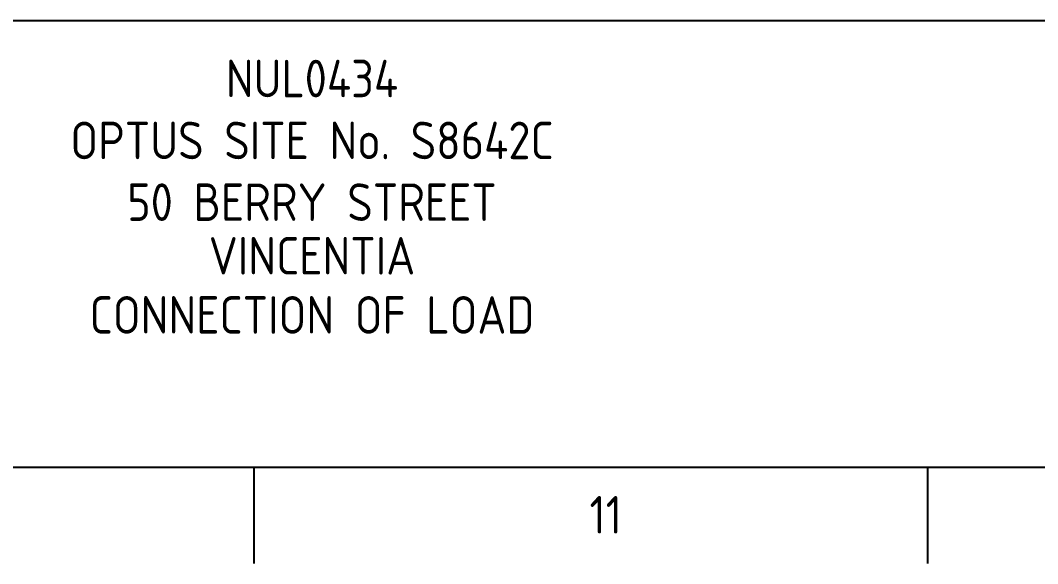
# Paper-space layout 'Sheet(2)' of a CAD drawing. Header units: metres, sheet in millimetres. Extents: x -29 to 809, y -5 to 581.
# Drawn here: x 619.4 to 714.2, y -5.4 to 45.2 of the extents above; entities that cross this region are included whole.
import ezdxf
from ezdxf.enums import TextEntityAlignment as Align

# ---------------------------------------------------------------- set-up
doc = ezdxf.new("R2010")
doc.units = ezdxf.units.M
doc.layers.get('0').update_dxf_attribs({"color": 6})
doc.layers.add('Notes', color=7, linetype='Continuous')
doc.layers.add('SupportsUG_SP_EXT', color=7, linetype='Continuous')
doc.styles.add('iecISOCP', font='isocp.shx')
doc.styles.get("Standard").update_dxf_attribs({"font": 'arial.ttf'})

# ---------------------------------------------------------------- blocks, each defined once
blk = doc.blocks.new('A1_FRAME_TITLE')
at = {"layer": 'Notes', "linetype": 'Continuous'}
for p, q in [((678.719, 5.973), (678.719, -3.027)), ((744.228, 5.973), (744.228, -3.027))]:
    blk.add_line(p, q, dxfattribs=at)
at = {"layer": 'Notes', "color": 7, "flags": 128}
for points in [[(123.797, 47.618), (844.882, 47.618)], [(-11.549, 5.973), (844.882, 5.973)]]:
    blk.add_lwpolyline(points, dxfattribs=at)
blk.add_attdef('DRAFT_NUM', (9.354, 23.294), '', height=2.5, rotation=90)
at = {"layer": 'Notes', "color": 7, "style": 'iecISOCP'}
blk.add_text('11', height=3.5, dxfattribs=at).set_placement((711.362, -0.22))
at = {"layer": 'Notes', "color": 7, "style": 'iecISOCP', "flags": 8}
blk.add_attdef('VERSION_NO', text='', height=2.5, rotation=90, dxfattribs=at).set_placement((302.037, 43.812), align=Align.MIDDLE_CENTER)
at = {"layer": 'Notes', "color": 7, "style": 'iecISOCP'}
for tag, p in [('CAP_NO', (513.188, 43.457)), ('IE_NUM', (513.05, 37.81)), ('REF_No_1', (335.241, 32.31)), ('REF_1', (362.523, 32.31)), ('GEN_WO', (441.708, 31.763)), ('HV_SWITCH', (513.463, 32.163)), ('REF_No_2', (335.241, 26.31)), ('REF_2', (362.523, 26.31)), ('OH_WO', (441.708, 25.812)), ('UBD_REF', (513.05, 25.828)), ('REF_No_3', (335.241, 20.31)), ('REF_3', (362.523, 20.31)), ('UG_WO', (441.708, 20.052)), ('GIS_MAP_No', (513.05, 20.043)), ('REF_No_4', (335.241, 14.31)), ('REF_4', (362.523, 14.31)), ('SUB_WO', (441.708, 13.812)), ('HV_OP_DIAG', (513.326, 14.199)), ('LGA', (512.945, 7.777))]:
    blk.add_attdef(tag, p, '', height=2.5, dxfattribs=at)
at = {"layer": 'Notes', "style": 'iecISOCP'}
for tag, p in [('T1', (684.374, 39.465)), ('T2', (684.374, 34.346)), ('T3', (684.374, 28.92)), ('T4', (684.374, 23.657)), ('T5', (684.374, 18.231)), ('T6', (684.374, 12.969))]:
    blk.add_attdef(tag, text='', height=3.5, dxfattribs=at).set_placement(p, align=Align.CENTER)
at = {"layer": 'Notes', "color": 7, "style": 'iecISOCP'}
for tag, p in [('scale', (567.756, 33.269)), ('DRAWN', (567.756, 24.931)), ('DATE', (567.756, 16.88)), ('DESIGN', (605.617, 9.155)), ('CHD', (567.756, 8.372))]:
    blk.add_attdef(tag, text='', height=2.5, dxfattribs=at).set_placement(p, align=Align.CENTER)
at = {"layer": 'Notes', "color": 4, "style": 'iecISOCP'}
blk.add_attdef('NUM', text='', height=7, dxfattribs=at).set_placement((812.882, 20.118), align=Align.MIDDLE_CENTER)
at = {"layer": 'Notes', "color": 1, "style": 'iecISOCP'}
blk.add_attdef('REV', text='', height=5, dxfattribs=at).set_placement((840.569, 17.095), align=Align.CENTER)
at = {"layer": 'Notes', "color": 7, "style": 'iecISOCP'}
for tag, p in [('NS', (811.227, 8.119)), ('SHTS', (825.927, 8.119))]:
    blk.add_attdef(tag, text='', height=2.5, dxfattribs=at).set_placement(p, align=Align.MIDDLE)
at = {"layer": 'Notes', "style": 'iecISOCP'}
blk.add_attdef('ExportID', (-11.467, 2.39), '', height=2.5, dxfattribs=at)
at = {"layer": 'Notes', "style": 'iecISOCP', "flags": 1}
for tag, p in [('ProjectType', (-6.374, -26.797)), ('ProjectNumber', (3.011, -26.818)), ('DrawingNumber', (14.965, -26.803)), ('ProjectDescription', (27.015, -26.825)), ('ExportDate', (39.735, -26.789)), ('ExportUserName', (48.606, -26.8)), ('DesignerCompanyName', (60.935, -26.793)), ('ExportAreaOfInterest', (76.551, -26.813)), ('GIS_SUCCESS', (91.448, -26.78)), ('CAD_SUCCESS', (101.24, -26.783)), ('DEPOTCODE', (111.557, -26.877)), ('ExportCategories', (119.534, -26.797)), ('Comments', (133.836, -26.883))]:
    blk.add_attdef(tag, p, '', height=1, dxfattribs=at)

psp = doc.layouts.new('Sheet(2)')

# ---------------------------------------------------------------- block references
at = {"layer": 'SupportsUG_SP_EXT'}
ref = psp.add_blockref('A1_FRAME_TITLE', (-9.082, -2.39), dxfattribs=dict(at, xscale=0.958))
ref.add_attrib('T2', 'OPTUS SITE No. S8642C', dxfattribs={"layer": 'Notes', "height": 3.5, "style": 'iecISOCP', "width": 0.958}).set_placement((646.548, 32.284), align=Align.CENTER)
ref.add_attrib('T3', '50 BERRY STREET', dxfattribs={"layer": 'Notes', "height": 3.5, "style": 'iecISOCP', "width": 0.958}).set_placement((646.548, 26.53), align=Align.CENTER)
ref.add_attrib('T4', 'VINCENTIA', dxfattribs={"layer": 'Notes', "height": 3.5, "style": 'iecISOCP', "width": 0.958}).set_placement((646.548, 21.532), align=Align.CENTER)
ref.add_attrib('T5', 'NUL0434', dxfattribs={"layer": 'Notes', "height": 3.5, "style": 'iecISOCP', "width": 0.958}).set_placement((646.548, 38.053), align=Align.CENTER)
ref.add_attrib('T6', 'CONNECTION OF LOAD', dxfattribs={"layer": 'Notes', "height": 3.5, "style": 'iecISOCP', "width": 0.958}).set_placement((646.548, 16.017), align=Align.CENTER)

doc.saveas('drawing.dxf')
